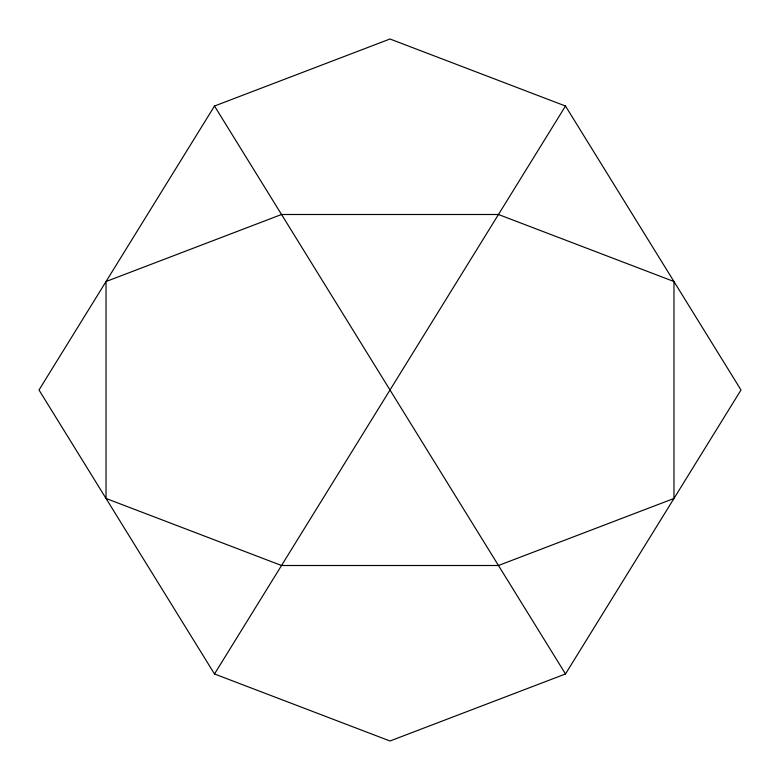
<?xml version="1.0" encoding="UTF-8"?>
<svg xmlns="http://www.w3.org/2000/svg" width="780" height="780" viewBox="0 0 780 780"><rect width="100%" height="100%" fill="white"/><g stroke="black" fill="none" stroke-linecap="round" stroke-linejoin="round"><path stroke-width="1.17" d="M214.5 106.031L39 390L214.5 673.969L390 741L565.5 673.969L741 390L565.5 106.031L390 39L214.5 106.031L565.5 673.969M214.5 673.969L565.5 106.031M281.531 214.5L106.031 281.531L106.031 498.469L281.531 565.5L498.469 565.5L673.969 498.469L673.969 281.531L498.469 214.5L281.531 214.5"/></g></svg>
